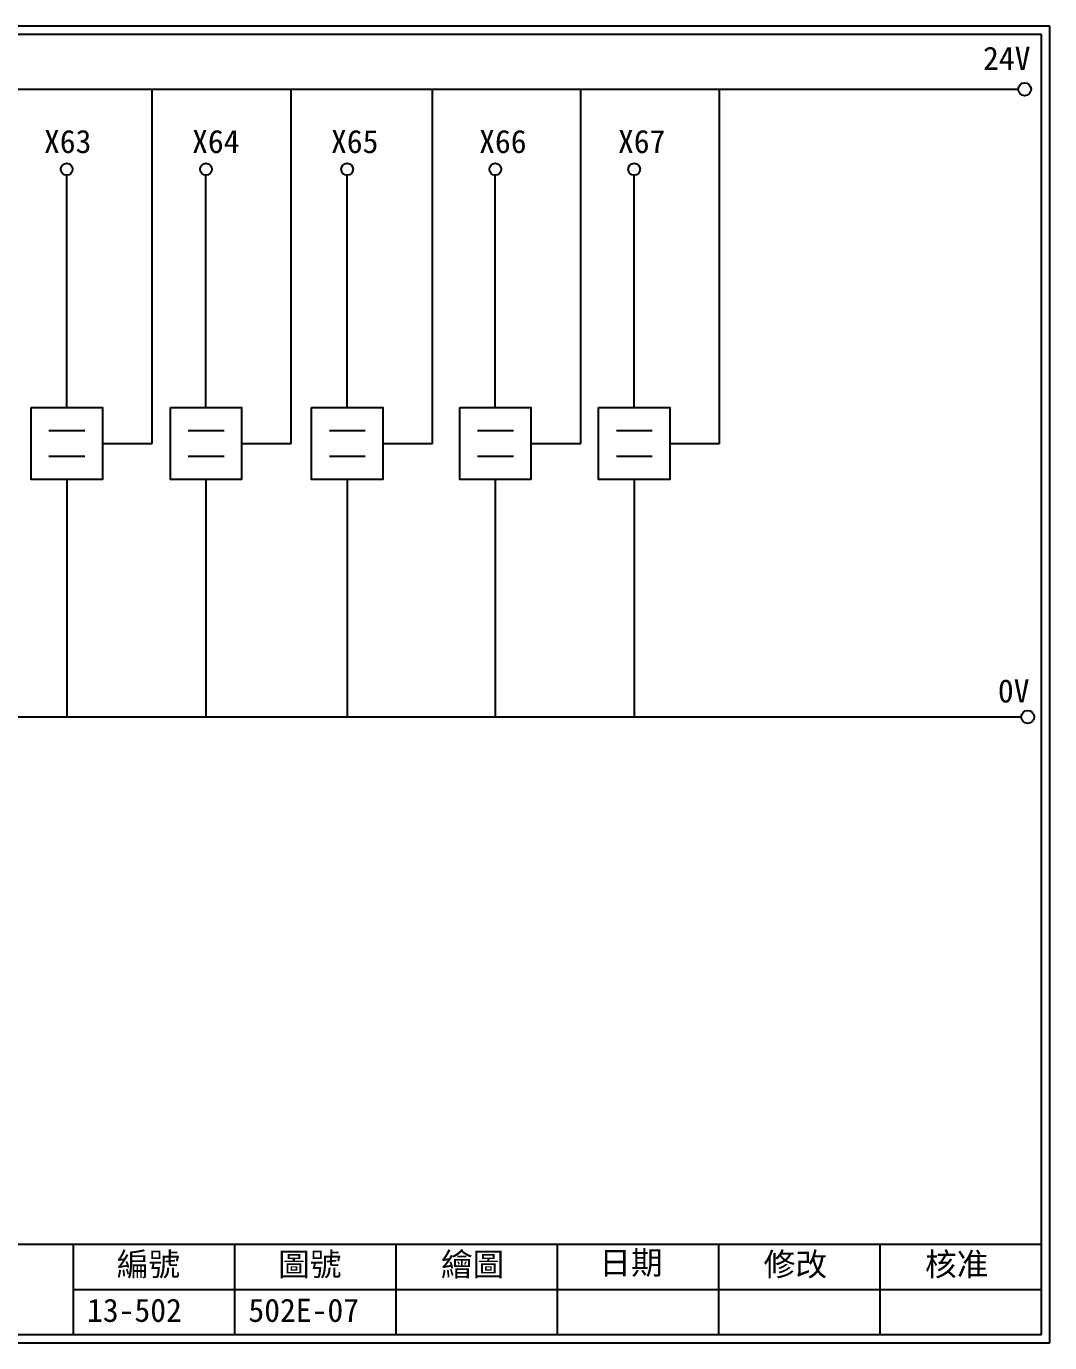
# Model space of a CAD drawing. Extents: x 325 to 612, y 3 to 207.
# Drawn here: x 453.8 to 612.3, y 3 to 207 of the extents above; entities that cross this region are included whole.
import ezdxf

# ---------------------------------------------------------------- set-up
doc = ezdxf.new("R2010")
doc.units = 0
doc.layers.get('0').update_dxf_attribs({"linetype": 'CONTINUOUS'})
doc.layers.add('圖框層', color=7, linetype='CONTINUOUS')
doc.layers.add('標尺寸層', color=3, linetype='CONTINUOUS')
doc.styles.add('STSL', font='KAIU.TTF')

msp = doc.modelspace()

# ---------------------------------------------------------------- linework, layer by layer
for p, q in [((473.26, 142.31), (473.26, 197.22)), ((494.83, 142.31), (494.83, 197.22)), ((516.71, 142.31), (516.71, 197.22)), ((539.66, 142.31), (539.66, 197.22)), ((561.17, 142.31), (561.17, 197.22)), ((460.03, 147.89), (460.03, 183.91)), ((481.61, 147.89), (481.61, 183.91)), ((503.48, 147.89), (503.48, 183.91)), ((526.43, 147.89), (526.43, 183.91)), ((547.95, 147.89), (547.95, 183.91)), ((465.55, 142.31), (473.26, 142.31)), ((487.12, 142.31), (494.83, 142.31)), ((509, 142.31), (516.71, 142.31)), ((531.95, 142.31), (539.66, 142.31)), ((553.46, 142.31), (561.17, 142.31)), ((460.03, 136.73), (460.03, 99.96)), ((481.61, 136.73), (481.61, 99.96)), ((503.48, 136.73), (503.48, 99.96)), ((526.43, 136.73), (526.43, 99.96)), ((547.95, 136.73), (547.95, 99.96))]:
    msp.add_line(p, q)
for points in [[(454.52, 147.89), (465.55, 147.89), (465.55, 136.73), (454.52, 136.73)], [(476.1, 147.89), (487.12, 147.89), (487.12, 136.73), (476.1, 136.73)], [(497.97, 147.89), (509, 147.89), (509, 136.73), (497.97, 136.73)], [(520.92, 147.89), (531.95, 147.89), (531.95, 136.73), (520.92, 136.73)], [(542.44, 147.89), (553.46, 147.89), (553.46, 136.73), (542.44, 136.73)]]:
    msp.add_lwpolyline(points, close=True)
for centre in [(608.44, 197.22), (608.92, 99.96)]:
    msp.add_circle(centre, 1)
at = {"layer": '圖框層', "color": 7}
for p, q in [((612.32, 206.97), (325.32, 206.97)), ((612.32, 3), (612.32, 206.97)), ((611.07, 205.72), (326.57, 205.72)), ((611.07, 4.25), (611.07, 205.72)), ((326.57, 18.25), (611.07, 18.25)), ((461.07, 4.25), (461.07, 18.25)), ((486.07, 4.25), (486.07, 18.25)), ((511.07, 4.25), (511.07, 18.25)), ((536.07, 4.25), (536.07, 18.25)), ((561.07, 4.25), (561.07, 18.25)), ((586.07, 4.25), (586.07, 18.25)), ((461.07, 11.25), (611.07, 11.25)), ((326.57, 4.25), (611.07, 4.25)), ((325.32, 3), (612.32, 3))]:
    msp.add_line(p, q, dxfattribs=at)
at = {"layer": '標尺寸層', "color": 7}
for p, q in [((329.84, 197.22), (607.44, 197.22)), ((457.27, 144.34), (462.84, 144.34)), ((478.85, 144.34), (484.42, 144.34)), ((500.72, 144.34), (506.29, 144.34)), ((523.67, 144.34), (529.24, 144.34)), ((545.19, 144.34), (550.76, 144.34)), ((457.27, 140.37), (462.84, 140.37)), ((478.85, 140.37), (484.42, 140.37)), ((500.72, 140.37), (506.29, 140.37)), ((523.67, 140.37), (529.24, 140.37)), ((545.19, 140.37), (550.76, 140.37)), ((330.05, 99.96), (607.92, 99.96))]:
    msp.add_line(p, q, dxfattribs=at)
for centre in [(460.03, 184.83), (481.61, 184.83), (503.48, 184.83), (526.43, 184.83), (547.95, 184.83)]:
    msp.add_circle(centre, 0.92, dxfattribs=at)

# ---------------------------------------------------------------- texts
at = {"layer": '圖框層', "color": 4, "style": 'STSL'}
for s, p in [('24V', (602, 200.22)), ('X63', (456.51, 187.33)), ('X64', (479.46, 187.33)), ('X65', (500.98, 187.33)), ('X66', (523.93, 187.33)), ('X67', (545.44, 187.33)), ('0V', (604.3, 102.2)), ('編號', (467.78, 13.34)), ('圖號', (492.78, 13.34)), ('繪圖', (518.01, 13.34)), ('日期', (542.54, 13.59)), ('修改', (568.01, 13.34)), ('核准', (593.01, 13.34)), ('13-502', (463.18, 6.22)), ('502E-07', (488.18, 6.22))]:
    msp.add_text(s, height=3.6, dxfattribs=at).set_placement(p)

doc.saveas('drawing.dxf')
